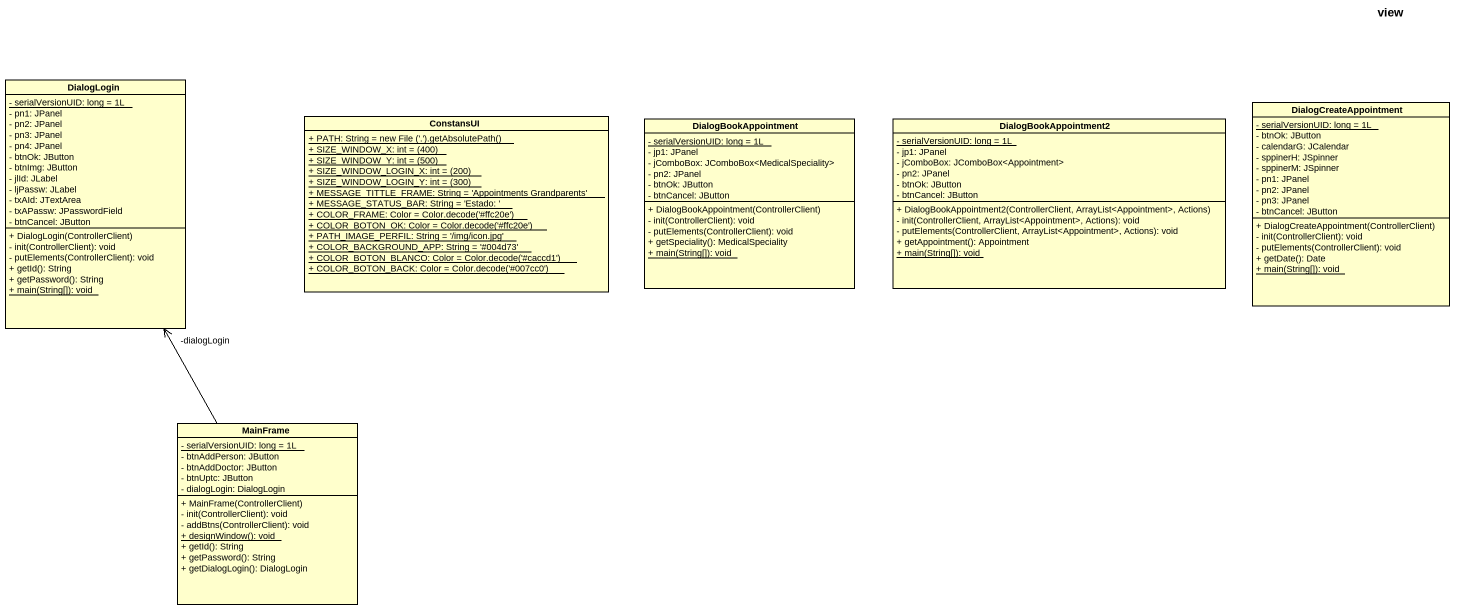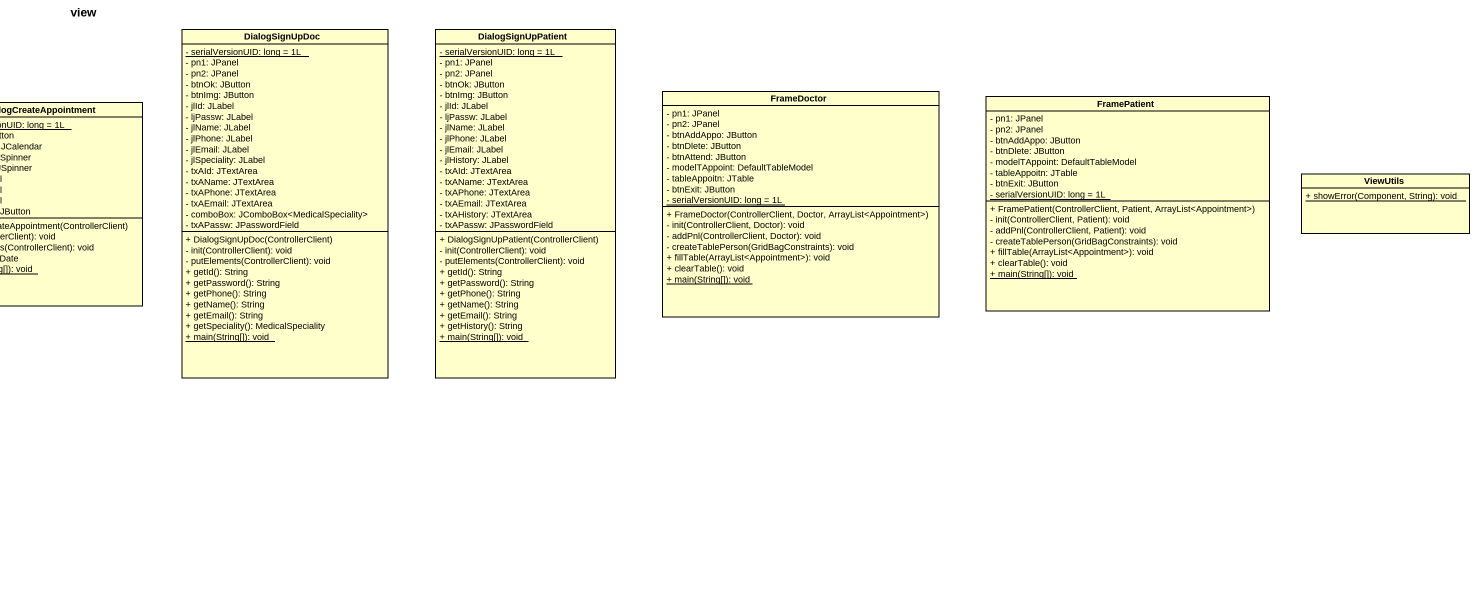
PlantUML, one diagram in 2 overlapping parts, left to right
@startuml
title view
hide circle
hide empty members
skinparam classAttributeIconSize 0
class DialogSignUpDoc {
  {static} - serialVersionUID: long = 1L
  - pn1: JPanel
  - pn2: JPanel
  - btnOk: JButton
  - btnImg: JButton
  - jlId: JLabel
  - ljPassw: JLabel
  - jlName: JLabel
  - jlPhone: JLabel
  - jlEmail: JLabel
  - jlSpeciality: JLabel
  - txAId: JTextArea
  - txAName: JTextArea
  - txAPhone: JTextArea
  - txAEmail: JTextArea
  - comboBox: JComboBox<MedicalSpeciality>
  - txAPassw: JPasswordField
  + DialogSignUpDoc(ControllerClient)
  - init(ControllerClient): void
  - putElements(ControllerClient): void
  + getId(): String
  + getPassword(): String
  + getPhone(): String
  + getName(): String
  + getEmail(): String
  + getSpeciality(): MedicalSpeciality
  {static} + main(String[]): void
}
class DialogSignUpPatient {
  {static} - serialVersionUID: long = 1L
  - pn1: JPanel
  - pn2: JPanel
  - btnOk: JButton
  - btnImg: JButton
  - jlId: JLabel
  - ljPassw: JLabel
  - jlName: JLabel
  - jlPhone: JLabel
  - jlEmail: JLabel
  - jlHistory: JLabel
  - txAId: JTextArea
  - txAName: JTextArea
  - txAPhone: JTextArea
  - txAEmail: JTextArea
  - txAHistory: JTextArea
  - txAPassw: JPasswordField
  + DialogSignUpPatient(ControllerClient)
  - init(ControllerClient): void
  - putElements(ControllerClient): void
  + getId(): String
  + getPassword(): String
  + getPhone(): String
  + getName(): String
  + getEmail(): String
  + getHistory(): String
  {static} + main(String[]): void
}
class DialogLogin {
  {static} - serialVersionUID: long = 1L
  - pn1: JPanel
  - pn2: JPanel
  - pn3: JPanel
  - pn4: JPanel
  - btnOk: JButton
  - btnImg: JButton
  - jlId: JLabel
  - ljPassw: JLabel
  - txAId: JTextArea
  - txAPassw: JPasswordField
  - btnCancel: JButton
  + DialogLogin(ControllerClient)
  - init(ControllerClient): void
  - putElements(ControllerClient): void
  + getId(): String
  + getPassword(): String
  {static} + main(String[]): void
}
class FrameDoctor {
  - pn1: JPanel
  - pn2: JPanel
  - btnAddAppo: JButton
  - btnDlete: JButton
  - btnAttend: JButton
  - modelTAppoint: DefaultTableModel
  - tableAppoitn: JTable
  - btnExit: JButton
  {static} - serialVersionUID: long = 1L
  + FrameDoctor(ControllerClient, Doctor, ArrayList<Appointment>)
  - init(ControllerClient, Doctor): void
  - addPnl(ControllerClient, Doctor): void
  - createTablePerson(GridBagConstraints): void
  + fillTable(ArrayList<Appointment>): void
  + clearTable(): void
  {static} + main(String[]): void
}
class ConstansUI {
  {static} {field} + PATH: String = new File ('.').getAbsolutePath()
  {static} {field} + SIZE_WINDOW_X: int = (400)
  {static} {field} + SIZE_WINDOW_Y: int = (500)
  {static} {field} + SIZE_WINDOW_LOGIN_X: int = (200)
  {static} {field} + SIZE_WINDOW_LOGIN_Y: int = (300)
  {static} + MESSAGE_TITTLE_FRAME: String = 'Appointments Grandparents'
  {static} + MESSAGE_STATUS_BAR: String = 'Estado: '
  {static} {field} + COLOR_FRAME: Color = Color.decode('#ffc20e')
  {static} {field} + COLOR_BOTON_OK: Color = Color.decode('#ffc20e')
  {static} + PATH_IMAGE_PERFIL: String = '/img/icon.jpg'
  {static} + COLOR_BACKGROUND_APP: String = '#004d73'
  {static} {field} + COLOR_BOTON_BLANCO: Color = Color.decode('#caccd1')
  {static} {field} + COLOR_BOTON_BACK: Color = Color.decode('#007cc0')
}
class DialogBookAppointment {
  {static} - serialVersionUID: long = 1L
  - jp1: JPanel
  - jComboBox: JComboBox<MedicalSpeciality>
  - pn2: JPanel
  - btnOk: JButton
  - btnCancel: JButton
  + DialogBookAppointment(ControllerClient)
  - init(ControllerClient): void
  - putElements(ControllerClient): void
  + getSpeciality(): MedicalSpeciality
  {static} + main(String[]): void
}
class DialogBookAppointment2 {
  {static} - serialVersionUID: long = 1L
  - jp1: JPanel
  - jComboBox: JComboBox<Appointment>
  - pn2: JPanel
  - btnOk: JButton
  - btnCancel: JButton
  + DialogBookAppointment2(ControllerClient, ArrayList<Appointment>, Actions)
  - init(ControllerClient, ArrayList<Appointment>, Actions): void
  - putElements(ControllerClient, ArrayList<Appointment>, Actions): void
  + getAppointment(): Appointment
  {static} + main(String[]): void
}
class DialogCreateAppointment {
  {static} - serialVersionUID: long = 1L
  - btnOk: JButton
  - calendarG: JCalendar
  - sppinerH: JSpinner
  - sppinerM: JSpinner
  - pn1: JPanel
  - pn2: JPanel
  - pn3: JPanel
  - btnCancel: JButton
  + DialogCreateAppointment(ControllerClient)
  - init(ControllerClient): void
  - putElements(ControllerClient): void
  + getDate(): Date
  {static} + main(String[]): void
}
class FramePatient {
  - pn1: JPanel
  - pn2: JPanel
  - btnAddAppo: JButton
  - btnDlete: JButton
  - modelTAppoint: DefaultTableModel
  - tableAppoitn: JTable
  - btnExit: JButton
  {static} - serialVersionUID: long = 1L
  + FramePatient(ControllerClient, Patient, ArrayList<Appointment>)
  - init(ControllerClient, Patient): void
  - addPnl(ControllerClient, Patient): void
  - createTablePerson(GridBagConstraints): void
  + fillTable(ArrayList<Appointment>): void
  + clearTable(): void
  {static} + main(String[]): void
}
class ViewUtils {
  {static} + showError(Component, String): void
}
class "MainFrame" as MainFrame_ {
  {static} - serialVersionUID: long = 1L
  - btnAddPerson: JButton
  - btnAddDoctor: JButton
  - btnUptc: JButton
  - dialogLogin: DialogLogin
  + MainFrame(ControllerClient)
  - init(ControllerClient): void
  - addBtns(ControllerClient): void
  {static} + designWindow(): void
  + getId(): String
  + getPassword(): String
  + getDialogLogin(): DialogLogin
}
MainFrame_ -up-> "-dialogLogin" DialogLogin
@enduml
